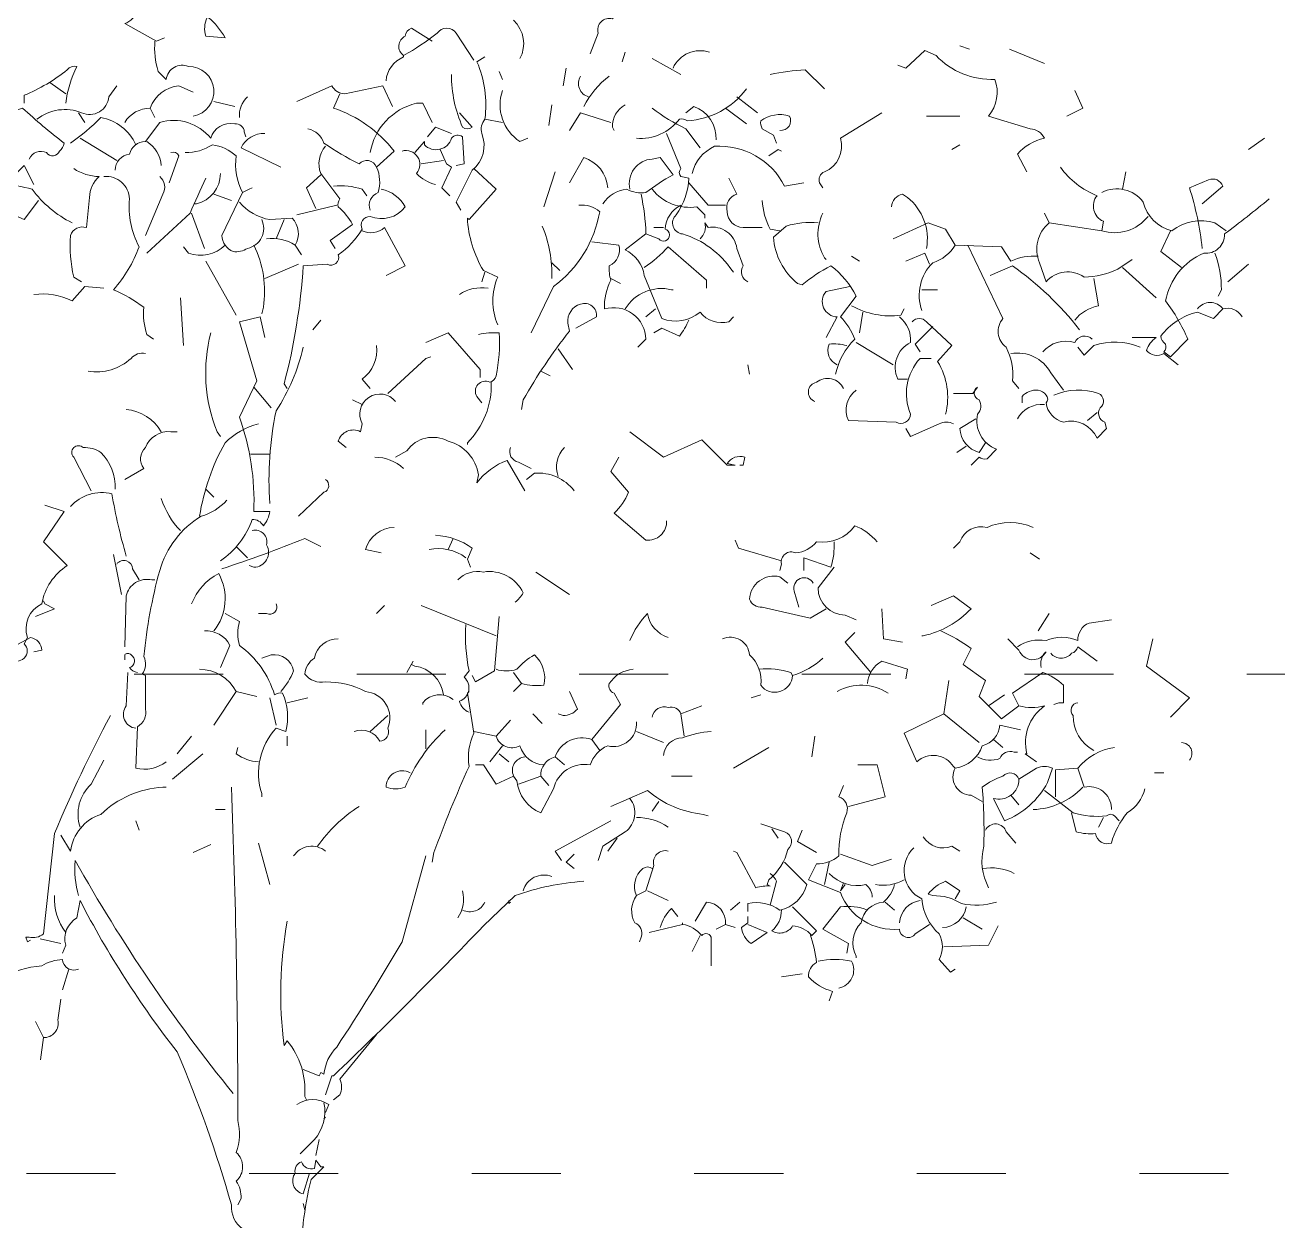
# Model space of a CAD drawing. Header units: millimetres. Extents: x 922141 to 965068, y 34629 to 256118.
# Drawn here: x 947166 to 949699, y 84381 to 86798 of the extents above; entities that cross this region are included whole.
import ezdxf

# ---------------------------------------------------------------- set-up
doc = ezdxf.new("R2010")
doc.units = ezdxf.units.MM
doc.linetypes.add('ACAD_ISO03W100', pattern=[30, 12, -18])
doc.layers.add('HATCH', color=8, linetype='Continuous', lineweight=5)
doc.layers.add('MCA__ LANDSCAPE', color=136, linetype='Continuous', lineweight=5)
doc.layers.add('MCA__ PISCINA ELEV.', color=91, linetype='Continuous')

# ---------------------------------------------------------------- blocks, each defined once
blk = doc.blocks.new('05')
at = {"layer": 'HATCH'}
for points in [[(618409, 365884.6), (618447.7, 365884.6, -0.162277), (618454.1, 365907.1, 0.265564), (618438, 365926.5), (618396.1, 365900.7, -0.544022), (618380, 365839.4), (618444.5, 365804), (618460.6, 365810.4)], [(618502.5, 365878.1, -0.186218), (618583, 365810.4), (618544.4, 365813.7, -0.438553), (618576.6, 365874.9, 0.177994), (618641.1, 365916.8)], [(619385.6, 365878.1), (619366.2, 365849.1, 0.577133), (619337.2, 365820.1), (619321.1, 365778.2)], [(618908.6, 365723.4, -0.290726), (618944, 365771.8), (618944, 365775, 0.044205), (619011.7, 365820.1, -0.511307), (619050.4, 365820.1), (619085.8, 365765.3)], [(618944, 365775, -0.585617), (618947.2, 365813.7, -0.343094), (618960.1, 365829.8), (619002, 365804)], [(619166.4, 365845.9, -0.338058), (619179.3, 365768.5)], [(618441.2, 365804, 0.099014), (618447.7, 365742.8), (618463.8, 365726.6, -0.5), (618508.9, 365752.4, -0.931549), (618518.6, 365652.5)], [(619488.7, 365749.2, -0.386597), (619562.8, 365781.4)], [(620204.2, 365539.7), (620184.9, 365575.2, -0.165543), (620239.7, 365607.4, 0.276978), (620210.7, 365626.7), (620126.9, 365652.5, 0.260544), (620139.7, 365726.6, -0.218338), (620020.5, 365775), (619997.9, 365784.7), (619959.3, 365749.2), (619943.1, 365755.6)], [(618260.7, 365678.3, -0.085083), (618283.3, 365752.4, 0.302765), (618264, 365746, -0.07106), (618176.9, 365694.4), (618176.9, 365678.3)], [(619108.4, 365771.8), (619092.3, 365762.1, -0.136307), (619108.4, 365646.1, 0.236053), (619101.9, 365617.1, -0.336868), (619082.6, 365542.9), (619050.4, 365478.5), (619060, 365462.4)], [(619056.8, 365659), (619082.6, 365630, -0.369919), (619063.3, 365630, -0.105927), (619040.7, 365736.3)], [(619317.9, 365691.2, -0.5), (619301.8, 365733.1)], [(619359.8, 365733.1, 0.113876), (619308.2, 365671.9)], [(619685.3, 365736.3, -0.044617), (619756.2, 365746), (619794.9, 365707.3)], [(618202.7, 365646.1, -0.268112), (618293, 365659, 0.520645), (618347.8, 365691.2), (618363.9, 365713.7)], [(618380, 365639.6, -0.252106), (618431.6, 365668.6, -0.289337), (618489.6, 365713.7), (618518.6, 365700.9)], [(618728.1, 365681.5), (618799, 365713.7, 0.276978), (618824.8, 365697.6), (618902.1, 365713.7), (618921.5, 365671.9)], [(619143.8, 365704.1, 0.345856), (619179.3, 365600.9), (619195.4, 365607.4)], [(619637, 365707.3, -0.223892), (619517.7, 365642.8, 0.236053), (619501.6, 365646.1, -0.255539), (619414.6, 365607.4)], [(618628.2, 365691.2, 0.226822), (618612.1, 365649.3)], [(618815.1, 365697.6), (618802.2, 365668.6, -0.147644), (618924.7, 365581.6), (618889.2, 365549.4, 0.544022), (618853.8, 365555.8, -0.033691), (618782.9, 365597.7, 0.265564), (618750.6, 365626.7)], [(618876.3, 365578.4, -0.299683), (618969.8, 365678.3), (618982.7, 365678.3), (619002, 365639.6)], [(618186.6, 365565.5, -0.4142), (618222.1, 365578.4, 0.618027), (618247.9, 365581.6, 0.236053), (618257.5, 365597.7, -0.025253), (618173.7, 365668.6), (618135.1, 365655.7)], [(619392, 365675.1, 0.284134), (619366.2, 365630), (619369.5, 365623.5)], [(619446.8, 365668.6, 0.05574), (619514.5, 365626.7), (619543.5, 365588.1)], [(619575.7, 365604.2, 0.331436), (619530.6, 365671.9), (619514.5, 365659)], [(619704.6, 365623.5, 0.618027), (619724, 365652.5, 0.236053), (619666, 365642.8, 0.162277), (619669.2, 365626.7), (619691.8, 365613.8), (619698.2, 365597.7)], [(619910.9, 365659), (619827.1, 365607.4, -0.386597), (619794.9, 365539.7, 0.4142), (619785.2, 365517.1), (619791.7, 365507.5)], [(618402.6, 365594.5, 0.245377), (618331.7, 365649.3, -0.04718), (618270.4, 365597.7)], [(618360.7, 365542.9, -0.38205), (618389.7, 365575.2, -0.343094), (618421.9, 365600.9), (618450.9, 365639.6, -0.305801), (618554, 365607.4, -0.395447), (618602.4, 365636.4, -0.45993), (618621.7, 365620.3), (618624.9, 365610.6)], [(618425.1, 365600.9, -0.236053), (618454.1, 365552.6)], [(618695.8, 365549.4), (618615.3, 365588.1, -0.300919), (618663.6, 365617.1)], [(618966.6, 365578.4), (618985.9, 365600.9), (618985.9, 365594.5, 0.572937), (619040.7, 365607.4, -0.4142), (619063.3, 365610.6), (619066.5, 365555.8), (619050.4, 365552.6)], [(619475.8, 365617.1), (619504.8, 365546.2, 0.4142), (619504.8, 365530), (619520.9, 365526.8, -0.142853), (619495.1, 365452.7, 0.651138), (619508, 365414, -0.176163), (619608, 365339.9), (619611.2, 365336.7)], [(618473.5, 365578.4, -0.4142), (618489.6, 365571.9), (618470.2, 365517.1)], [(618502.5, 365578.4, 0.147995), (618557.3, 365594.5, -0.141068), (618605.6, 365571.9, 0.162277), (618618.5, 365497.8)], [(618786.1, 365591.3, 0.278137), (618776.4, 365536.5), (618815.1, 365484.9, 0.236053), (618811.9, 365468.8, -0.082748), (618840.9, 365433.3), (618795.8, 365401.1), (618805.4, 365385)], [(619008.5, 365513.9, -0.135742), (618969.8, 365536.5, 0.752304), (618940.8, 365581.6)], [(619753, 365517.1), (619714.3, 365510.7, 0.299652), (619572.5, 365591.3, 0.226822), (619527.4, 365536.5)], [(619356.6, 365507.5, 0.305618), (619308.2, 365568.7), (619279.2, 365517.1)], [(619401.7, 365504.3, -0.469284), (619446.8, 365565.5), (619462.9, 365568.7), (619488.7, 365533.3, 0.045807), (619433.9, 365497.8, -0.162277), (619395.2, 365504.3, 0.236053), (619346.9, 365475.2)], [(618276.9, 365546.2, 0.139038), (618328.4, 365530, 0.218246), (618309.1, 365488.1), (618302.6, 365426.9, 0.4142), (618270.4, 365410.8, 0.076462), (618276.9, 365327), (618293, 365317.3)], [(618338.1, 365530, -0.437042), (618389.7, 365484.9, 0.14122), (618409, 365388.2, -0.094193), (618357.4, 365301.2, -0.062256), (618418.7, 365265.8, 0.109772), (618425.1, 365211), (618438, 365201.3)], [(618450.9, 365530, -0.368179), (618457.3, 365494.6), (618421.9, 365410.8)], [(618544.4, 365526.8, 0.00708), (618512.1, 365455.9), (618425.1, 365375.3)], [(618573.4, 365536.5, -0.355026), (618525, 365475.2), (618521.8, 365475.2)], [(618889.2, 365549.4, -0.182251), (618892.5, 365497.8, 0.4142), (618876.3, 365462.4)], [(619085.8, 365546.2), (619131, 365504.3), (619076.2, 365443), (619072.9, 365446.2, 0.119431), (619105.2, 365339.9), (619134.2, 365327, 0.200851), (619134.2, 365230.3)], [(619601.5, 365526.8), (619617.6, 365494.6, 0.4142), (619598.3, 365459.1, 0.399994), (619630.5, 365426.9), (619669.2, 365426.9)], [(620355.7, 365420.5), (620358.9, 365439.8, -0.5), (620346, 365491.4, -0.143997), (620271.9, 365549.4)], [(620558.7, 365475.2), (620600.6, 365510.7, 0.4142), (620571.6, 365523.6), (620532.9, 365507.5, -0.0504), (620558.7, 365385)], [(618273.6, 365436.6, -0.118393), (618193.1, 365504.3, 0.030823), (618131.8, 365517.1), (618070.6, 365491.4, 0.162277), (618051.3, 365436.6)], [(618657.2, 365443, -0.489075), (618628.2, 365385, -0.192581), (618599.2, 365378.6, -0.295303), (618576.6, 365410.8), (618618.5, 365497.8), (618631.4, 365504.3), (618637.8, 365507.5)], [(618898.9, 365504.3, -0.225677), (618947.2, 365468.8, -0.341064), (618876.3, 365449.5, 0.566177), (618860.2, 365423.7, -0.109283), (618811.9, 365372.1, -0.690201), (618789.3, 365352.8), (618741, 365349.6, -0.048447), (618702.3, 365111.1), (618708.7, 365101.4)], [(618802.2, 365510.7, -0.109772), (618860.2, 365504.3), (618869.9, 365491.4)], [(619446.8, 365504.3, 0.265564), (619537, 365468.8), (619553.2, 365452.7), (619553.2, 365446.2)], [(620355.7, 365497.8, -0.367462), (620439.5, 365478.5, 0.278564), (620497.5, 365420.5, -0.24559), (620584.5, 365436.6), (620607.1, 365420.5)], [(618206, 365481.7), (618176.9, 365443), (618125.4, 365465.6), (618106, 365449.5), (618096.4, 365455.9, -0.4142), (618073.8, 365426.9), (618054.5, 365320.5), (618038.4, 365310.9)], [(618612.1, 365478.5, 0.178345), (618673.3, 365443), (618718.4, 365446.2, -0.344315), (618724.9, 365391.5), (618737.7, 365372.1)], [(619424.2, 365494.6, -0.044205), (619433.9, 365414), (619392, 365381.8, -0.247559), (619430.7, 365330.2), (619466.1, 365243.2, 0.274033), (619543.5, 365256.1, 0.302765), (619601.5, 365236.7), (619611.2, 365246.4)], [(619669.2, 365481.7, 0.112991), (619685.3, 365423.7), (619704.6, 365420.5)], [(620001.2, 365385, 0.276672), (619962.5, 365488.1), (619952.8, 365494.6, 0.336868), (619930.3, 365468.8)], [(620694.1, 365484.9, -0.009521), (620603.9, 365414, -0.45993), (620562, 365375.3, 0.253036), (620484.6, 365278.6, -0.062256), (620529.7, 365201.3), (620494.3, 365165.8), (620481.4, 365175.5, 0.236053), (620484.6, 365191.6, -0.236053), (620474.9, 365207.7, -0.173203), (620549.1, 365256.1), (620581.3, 365243.2), (620600.6, 365262.5)], [(619298.5, 365472, -0.211075), (619340.4, 365459.1, -0.194443), (619247, 365307.7), (619201.9, 365214.2)], [(619504.8, 365472, 0.276978), (619472.6, 365423.7, -1.387421), (619459.7, 365404.3), (619433.9, 365414)], [(619791.7, 365455.9, 0.253922), (619794.9, 365365.7), (619798.1, 365362.4)], [(620239.7, 365455.9), (620249.3, 365436.6, 0.330292), (620230, 365356), (620242.9, 365317.3, -0.379913), (620320.2, 365327, 0.105927), (620387.9, 365343.1), (620416.9, 365362.4)], [(620449.2, 365449.5, -0.312363), (620355.7, 365420.5), (620249.3, 365436.6)], [(618860.2, 365420.5, 0.302765), (618905.3, 365426.9), (618947.2, 365349.6), (618908.6, 365330.2)], [(619224.4, 365430.1, -0.102539), (619243.8, 365323.8)], [(619543.5, 365404.3, 0.276978), (619553.2, 365436.6), (619559.6, 365426.9, -0.437134), (619617.6, 365385), (619630.5, 365349.6, 0.465973), (619640.2, 365317.3)], [(619782, 365436.6, 0.099014), (619717.5, 365430.1), (619691.8, 365407.6, 0.204086), (619740.1, 365314.1), (619749.8, 365310.9, -0.054871), (619807.8, 365349.6, -0.113876), (619859.3, 365288.3), (619827.1, 365246.4, -0.116058), (619856.1, 365201.3, 0.147995), (619817.4, 365130.4)], [(618666.8, 365404.3, -0.176163), (618724.9, 365391.5)], [(618583, 365391.5, -0.299759), (618508.9, 365375.3), (618499.2, 365388.2)], [(618641.1, 365391.5, -0.154129), (618660.4, 365265.8), (618657.2, 365252.9)], [(619324.3, 365397.9), (619379.1, 365391.5, -0.369919), (619359.8, 365349.6, 0.099014), (619363, 365320.5, 0.13028), (619350.1, 365262.5, -0.492157), (619433.9, 365201.3), (619417.8, 365185.2)], [(619430.7, 365346.3, 0.062256), (619479, 365388.2), (619556.4, 365320.5), (619556.4, 365304.4)], [(619991.5, 365259.3, -0.28566), (620014, 365356, 0.1866), (620059.2, 365391.5), (620152.6, 365388.2), (620172, 365359.2, -0.133911), (620226.8, 365368.9)], [(620085, 365391.5), (620155.9, 365243.2, 0.439896), (620162.3, 365185.2, -0.141937), (620175.2, 365117.5), (620188.1, 365101.4)], [(620584.5, 365375.3, -0.091797), (620597.4, 365301.2), (620591, 365288.3)], [(620130.1, 365330.2), (620175.2, 365349.6, -0.072571), (620310.6, 365220.6)], [(620339.6, 365323.8), (620349.2, 365269, 0.176727), (620300.9, 365240)], [(618196.3, 365291.5, -0.162277), (618273.6, 365278.6), (618299.4, 365307.7), (618338.1, 365304.4)], [(619114.8, 365304.4, 0.192581), (619056.8, 365291.5)], [(619392, 365262.5, -0.331299), (619485.5, 365301.2), (619488.7, 365301.2)], [(619846.5, 365307.7), (619798.1, 365298, 0.632828), (619820.7, 365246.4), (619798.1, 365204.5)], [(619292.1, 365223.9), (619334, 365246.4, 0.554245), (619301.8, 365272.2, 0.363327), (619276, 365233.5), (619279.2, 365217.4, 0.037247), (619185.7, 365078.8), (619182.5, 365059.5)], [(620549.1, 365262.5, -0.506302), (620600.6, 365262.5, -0.362045), (620639.3, 365246.4)], [(618663.6, 365204.5), (618654, 365246.4), (618612.1, 365236.7), (618647.5, 365117.5), (618612.1, 365043.4, -0.095917), (618641.1, 364853.2), (618673.3, 364853.2, -0.148804), (618660.4, 364824.2, 0.276978), (618637.8, 364837.1, -0.162277), (618573.4, 364753.3)], [(619849.7, 365269, 0.157104), (619949.6, 365249.6), (619956, 365262.5)], [(619946.4, 365246.4, -0.253922), (619968.9, 365194.8, 0.404556), (619943.1, 365120.7), (619962.5, 365120.7)], [(619520.9, 365240, -0.062256), (619501.6, 365207.7), (619466.1, 365223.9), (619450, 365214.2)], [(619972.2, 365236.7, -0.449051), (620001.2, 365236.7), (620052.7, 365188.4), (620023.7, 365156.2, -0.203598), (620039.8, 365049.8)], [(618554, 365214.2, 0.160629), (618566.9, 365014.4), (618573.4, 365004.7)], [(619095.5, 365211, -0.07106), (619137.4, 365214.2, -0.06636), (619131, 365127.2, -0.265564), (619118.1, 365114.3, 0.763794), (619092.3, 365085.3), (619101.9, 365072.4)], [(620336.3, 365201.3, 0.526016), (620300.9, 365194.8, 0.302765), (620236.4, 365175.5)], [(620433, 365185.2, 0.183044), (620339.6, 365188.4), (620320.2, 365169.1), (620307.3, 365185.2)], [(620416.9, 365204.5), (620465.3, 365204.5, 0.162277), (620445.9, 365178.7, 0.368179), (620481.4, 365172.3), (620510.4, 365149.7)], [(618305.9, 365136.8, 0.234924), (618392.9, 365162.6, -0.276978), (618421.9, 365172.3)], [(618741, 365185.2, -0.088547), (618686.2, 365056.3, 0.068634), (618673.3, 364869.3)], [(618889.2, 365188.4, -0.270905), (618860.2, 365120.7), (618876.3, 365101.4)], [(619840, 365188.4, 0.082748), (619804.6, 365191.6, 0.4142), (619820.7, 365149.7)], [(620172, 365172.3, -0.319839), (620252.6, 365133.6), (620278.3, 365098.2)], [(620010.8, 365162.6), (619988.3, 365162.6, 0.29216), (619968.9, 365049.8, -0.566177), (619939.9, 365033.7), (619843.2, 365036.9, -0.362045), (619859.3, 365098.2)], [(619833.6, 365101.4, 0.486771), (619778.8, 365114.3, 0.763794), (619775.5, 365075.6)], [(619121.3, 365114.3, -0.206207), (619072.9, 364991.8), (619072.9, 364988.6)], [(620091.4, 364946.7), (620107.5, 364962.8, 0.236053), (620123.6, 364959.6), (620143, 364978.9, -0.37204), (620104.3, 365049.8, 0.343094), (620107.5, 365078.8, -0.618027), (620104.3, 365104.6), (620094.6, 365091.7), (620055.9, 365091.7)], [(620259, 365088.5, -0.186783), (620349.2, 365091.7, -0.561981), (620352.5, 365062.7, 0.49527), (620362.1, 365033.7), (620365.4, 365020.8), (620346, 365001.5, 0.366302), (620278.3, 365033.7, -0.313339), (620242.9, 365072.4, 0.4142), (620242.9, 365088.5, 0.236053), (620226.8, 365098.2, 0.243835), (620194.5, 365085.3), (620194.5, 365072.4)], [(618927.9, 365075.6, 0.904037), (618860.2, 365030.5), (618857, 365014.4, 0.468369), (618811.9, 364995), (618828, 364982.1)], [(620239.7, 365069.2, 0.302765), (620184.9, 365040.1)], [(618454.1, 365014.4, 0.236053), (618383.2, 365059.5)], [(618531.5, 364843.5, -0.090622), (618583, 364991.8, -0.133911), (618650.7, 365030.5)], [(620055.9, 365030.5, 0.224854), (620026.9, 365030.5), (619968.9, 365004.7), (619959.3, 365020.8)], [(620101.1, 365040.1), (620068.8, 365020.8, 0.326782), (620107.5, 364972.5), (620120.4, 364991.8)], [(618380, 364917.7), (618418.7, 364940.2, -0.388977), (618421.9, 364982.1, -0.333328), (618473.5, 365014.4), (618486.4, 365014.4)], [(619189, 364895.1), (619153.5, 364956.3, 0.143997), (619092.3, 364911.2), (619095.5, 364927.3, 0.297897), (619034.3, 364995, 0.38205), (618950.5, 364975.7), (618927.9, 364962.8)], [(619401.7, 365014.4), (619469.4, 364962.8), (619546.7, 364998.2), (619598.3, 364946.7), (619614.4, 364946.7), (619598.3, 364949.9, -0.350769), (619633.7, 364962.8), (619630.5, 364946.7), (619624.1, 364946.7)], [(618360.7, 364898.3, 0.207123), (618331.7, 364972.5, 0.162277), (618296.2, 364982.1, 1), (618276.9, 364962.8), (618312.3, 364895.1)], [(619160, 364982.1, 0.480621), (619176.1, 364953.1), (619201.9, 364940.2)], [(619256.6, 364924.1, -0.302765), (619269.5, 364982.1)], [(618886, 364962.8, -0.182587), (618944, 364940.2)], [(619475.8, 364833.9, -0.45993), (619433.9, 364795.2), (619369.5, 364850, 0.123093), (619398.5, 364891.9), (619363, 364933.8), (619379.1, 364962.8)], [(618786.1, 364917.7, -0.618027), (618782.9, 364891.9), (618731.3, 364843.5)], [(619288.9, 364895.1, 0.250473), (619208.3, 364930.6), (619192.2, 364917.7)], [(618383.2, 364763, -0.029968), (618354.2, 364888.7, 0.283035), (618270.4, 364862.9)], [(618218.8, 364866.1), (618257.5, 364853.2), (618215.6, 364792), (618264, 364743.6, 0.212204), (618212.4, 364666.3, 0.383728), (618183.4, 364598.6), (618176.9, 364585.7, -1), (618147.9, 364556.7), (618131.8, 364521.2)], [(618463.8, 364347.2, -0.236053), (618402.6, 364334.3), (618405.8, 364418.1, 0.333328), (618421.9, 364453.6), (618421.9, 364521.2), (618415.5, 364524.5, 0.2798), (618418.7, 364559.9, -0.042465), (618450.9, 364734, -0.189301), (618534.7, 364843.5, 0.146225), (618586.3, 364875.8)], [(618492.8, 364814.5, -0.117737), (618454.1, 364879)], [(618637.8, 364814.5, -0.577133), (618666.8, 364785.5, -0.580322), (618641.1, 364740.4), (618631.4, 364743.6)], [(618924.7, 364821, 0.326447), (618866.7, 364775.9), (618898.9, 364769.4)], [(619901.2, 364792, 0.128281), (619856.1, 364824.2, -0.287735), (619778.8, 364792, -0.211273), (619736.9, 364769.4, 0.618027), (619707.9, 364746.9), (619704.6, 364734)], [(620217.1, 364821, 0.20903), (620123.6, 364821, 0.383728), (620068.8, 364792), (620055.9, 364779.1)], [(618576.6, 364737.2, 0.016953), (618744.2, 364798.4), (618776.4, 364782.3)], [(619008.5, 364804.9, -0.142853), (619082.6, 364779.1), (619072.9, 364756.5), (619079.4, 364740.4)], [(619814.2, 364792, -0.099014), (619807.8, 364740.4), (619753, 364759.7), (619753, 364734)], [(619069.7, 364759.7, 0.216599), (618995.6, 364775.9)], [(618363.9, 364746.9, -0.697281), (618396.1, 364737.2), (618409, 364714.6)], [(619814.2, 364740.4), (619782, 364698.5, 0.411758), (619836.8, 364643.7), (619859.3, 364634)], [(618380, 364579.3), (618383.2, 364682.4, -0.422256), (618434.8, 364714.6), (618441.2, 364714.6)], [(618515.4, 364666.3, -0.1866), (618570.2, 364727.5, -0.300629), (618560.5, 364611.5)], [(619169.6, 364669.5, 0.099014), (619185.7, 364688.8, 0.333328), (619105.2, 364730.7, 0.259125), (619053.6, 364714.6)], [(619798.1, 364656.6), (619765.9, 364637.3), (619669.2, 364659.8, -0.343094), (619643.4, 364675.9, -0.469284), (619704.6, 364721.1), (619720.8, 364708.2)], [(619772.3, 364708.2, 0.900253), (619733.7, 364692.1), (619743.3, 364659.8)], [(618686.2, 364666.3, -0.720749), (618666.8, 364646.9), (618650.7, 364646.9)], [(620010.8, 364663.1), (620055.9, 364682.4), (620091.4, 364656.6, -0.151367), (619994.7, 364601.8), (619991.5, 364601.8)], [(618583, 364646.9), (618612.1, 364630.8, 0.133911), (618612.1, 364582.5, -0.162277), (618683, 364482.6, -0.236053), (618699.1, 364485.8, -0.173203), (618705.5, 364408.4), (618686.2, 364414.9, 0.271317), (618657.2, 364282.7), (618657.2, 364276.3)], [(619479, 364598.6, -0.283386), (619437.1, 364646.9, 0.099014), (619401.7, 364592.2)], [(619069.7, 364624.4, 0.06636), (619076.2, 364530.9), (619066.5, 364518, -0.580322), (619056.8, 364469.7, 0.236053), (619076.2, 364447.1)], [(620184.9, 364579.3, -0.192581), (620242.9, 364592.2, -0.201935), (620307.3, 364592.2, -0.319077), (620329.9, 364627.6), (620375, 364634)], [(618154.4, 364579.3), (618189.8, 364598.6, -0.336868), (618212.4, 364572.8), (618196.3, 364569.6)], [(618573.4, 364537.4), (618592.7, 364582.5, 0.300995), (618541.1, 364611.5)], [(618811.9, 364595.4, 0.373596), (618763.5, 364556.7, 0.228745), (618744.2, 364524.5, 0.282349), (618786.1, 364508.4, -0.126846), (618866.7, 364489, -0.514618), (618911.8, 364414.9, -0.566177), (618895.7, 364389.1, 0.369919), (618844.1, 364408.4)], [(619588.6, 364595.4, -0.520645), (619643.4, 364563.1, -0.24913), (619666, 364501.9, 0.697281), (619730.4, 364521.2, 0.108856), (619791.7, 364556.7)], [(620030.2, 364611.5, -0.062256), (620091.4, 364576), (620075.3, 364543.8), (620120.4, 364511.6), (620107.5, 364479.3), (620152.6, 364434.2), (620188.1, 364460), (620175.2, 364485.8), (620236.4, 364527.7, -0.105927), (620278.3, 364501.9), (620278.3, 364466.5), (620268.7, 364466.5), (620259, 364463.2)], [(620233.2, 364537.4, -0.276978), (620242.9, 364569.6, -0.64563), (620188.1, 364572.8), (620165.5, 364595.4)], [(618405.8, 364527.7, -0.236053), (618389.7, 364537.4, 0.659393), (618392.9, 364563.1, 0.5), (618380, 364563.1), (618380, 364553.5)], [(618695.8, 364489, 0.078461), (618721.6, 364530.9, 0.403961), (618676.5, 364563.1), (618657.2, 364556.7)], [(619131, 364534.1, 0.162277), (619172.9, 364534.1, -0.082748), (619208.3, 364563.1, -0.276978), (619227.6, 364501.9, -0.082748), (619182.5, 364505.1), (619166.4, 364489)], [(620252.6, 364566.4, 0.482544), (620294.4, 364566.4, 0.265564), (620307.3, 364579.3), (620346, 364550.3)], [(619024.6, 364482.6, 0.337067), (618966.6, 364540.6), (618960.1, 364543.8), (618963.4, 364550.3), (618950.5, 364527.7)], [(619959.3, 364514.8), (619962.5, 364534.1), (619910.9, 364550.3, 0.259125), (619881.9, 364505.1)], [(618402.6, 364414.9, -0.586716), (618383.2, 364460), (618386.4, 364527.7)], [(618531.5, 364534.1, -0.276978), (618605.6, 364489), (618647.5, 364479.3)], [(619408.1, 364534.1, 0.236053), (619359.8, 364505.1, 0.4142), (619369.5, 364485.8), (619382.3, 364463.2), (619324.3, 364392.3, 0.4142), (619250.2, 364356.9, 0.34938), (619221.2, 364318.2), (619176.1, 364302.1)], [(619662.7, 364534.1, -0.099014), (619727.2, 364527.7), (619730.4, 364521.2)], [(620046.3, 364511.6), (620036.6, 364443.9), (619956, 364405.2), (619981.8, 364347.2, -0.468842), (620055.9, 364337.5), (620059.2, 364334.3)], [(619076.2, 364489), (619072.9, 364485.8), (619085.8, 364405.2, 0.146759), (619076.2, 364337.5, 0.01886), (619005.3, 364163.5), (619002, 364144.2)], [(619279.2, 364489), (619295.3, 364453.6, -0.226822), (619266.3, 364440.7), (619256.6, 364443.9)], [(619820.7, 364489, -0.283676), (619923.8, 364485.8)], [(619043.9, 364472.9, 0.4142), (618982.7, 364466.5), (618982.7, 364463.2)], [(620307.3, 364466.5, 0.630219), (620297.7, 364440.7, 0.276978), (620339.6, 364369.8)], [(618351, 364440.7, 0.022705), (618238.2, 364202.2), (618215.6, 363999.1, -0.236053), (618186.6, 363992.7), (618180.2, 363992.7), (618183.4, 363983), (618189.8, 363986.2)], [(619446.8, 364437.4, -0.475967), (619479, 364456.8, -0.4142), (619504.8, 364443.9), (619546.7, 364460)], [(620188.1, 364460, 0.126938), (620239.7, 364460, 0.310577), (620204.2, 364363.3), (620201, 364363.3), (620223.5, 364347.2)], [(618956.9, 364324.6, 0.588394), (618908.6, 364295.6, 0.17128), (618947.2, 364295.6, -0.108414), (619027.8, 364411.7)], [(619414.6, 364427.8, -0.519073), (619356.6, 364379.4, 0.215332), (619321.1, 364340.8, 0.400833), (619247, 364292.4), (619221.2, 364244.1, -0.274765), (619172.9, 364308.5), (619166.4, 364318.2)], [(620191.3, 364411.7), (620149.4, 364421.3, -0.327744), (620114, 364379.4, -0.281357), (620059.2, 364334.3, 0.566177), (620091.4, 364279.5), (620114, 364266.6)], [(619131, 364398.8, 0.468369), (619179.3, 364379.4, 0.32309), (619227.6, 364340.8)], [(619469.4, 364360.1, -0.392273), (619508, 364395.5, -0.078461), (619566.1, 364408.4)], [(620516.8, 364385.9, -0.630219), (620532.9, 364350.4)], [(618650.7, 364347.2, -0.15036), (618605.6, 364363.3), (618608.8, 364376.2)], [(620104.3, 364356.9, 0.207977), (620149.4, 364353.7, -0.4142), (620178.4, 364366.5), (620184.9, 364366.5)], [(620381.5, 364376.2, 0.184021), (620307.3, 364334.3), (620262.2, 364331.1), (620262.2, 364276.3)], [(618289.8, 364215.1, -0.294647), (618312.3, 364302.1), (618338.1, 364350.4)], [(619189, 364356.9, 0.514618), (619166.4, 364318.2), (619131, 364302.1), (619105.2, 364340.8), (619089.1, 364340.8)], [(620188.1, 364311.8, -0.5), (620136.5, 364273.1), (620159.1, 364228, 0.179703), (620246.1, 364305.3), (620255.8, 364334.3, 0.199997), (620223.5, 364334.3), (620188.1, 364311.8)], [(620307.3, 364334.3), (620320.2, 364295.6, -0.477875), (620375, 364253.7), (620375, 364250.5)], [(620188.1, 364311.8, 0.582718), (620155.9, 364318.2, 0.091797), (620114, 364295.6, -0.026291), (620117.2, 364176.4, 0.189865), (620126.9, 364092.6)], [(618251.1, 364198.9), (618270.4, 364166.7, -0.287735), (618331.7, 364240.8, -0.179001), (618457.3, 364295.6), (618463.8, 364295.6)], [(618595.9, 364295.6, -0.009644), (618608.8, 363622, -0.146271), (618605.6, 363557.6, -0.444443), (618605.6, 363499.6, -0.162277), (618615.3, 363464.1), (618608.8, 363451.2)], [(619363, 364257), (619437.1, 364289.2, 0.151779), (619549.9, 364240.8), (619559.6, 364237.6)], [(619833.6, 364298.9), (619823.9, 364276.3, -0.4142), (619840, 364244.1, 0.101105), (619823.9, 364157, -0.190887), (619778.8, 364140.9), (619762.7, 364108.7), (619827.1, 364082.9, 0.338379), (619946.4, 364008.8, 0.697281), (619978.6, 363999.1), (620007.6, 364018.5)], [(620317, 364295.6, -0.197067), (620217.1, 364250.5)], [(620239.7, 364289.2), (620297.7, 364244.1, 0.099014), (620365.4, 364237.6, -0.4142), (620381.5, 364237.6), (620391.1, 364228)], [(620294.4, 364244.1), (620304.1, 364205.4, 0.099014), (620342.8, 364202.2, 0.468369), (620375, 364182.8, -0.104111), (620407.3, 364244.1, 0.192581), (620442.7, 364292.4)], [(619401.7, 364273.1, -0.417374), (619392, 364205.4), (619346.9, 364176.4), (619337.2, 364147.4)], [(618770, 364176.4, -0.097198), (618853.8, 364257)], [(619414.6, 364234.4, -0.159302), (619479, 364215.1)], [(619666, 364221.5), (619714.3, 364205.4, -0.588394), (619720.8, 364169.9, -0.174805), (619682.1, 364108.7), (619678.9, 364099), (619685.3, 364095.8, 0.099014), (619656.3, 364092.6), (619617.6, 364163.5), (619611.2, 364166.7)], [(620120.4, 364208.6, -0.690201), (620162.3, 364205.4), (620181.6, 364182.8)], [(619994.7, 364195.7, 0.369919), (620052.7, 364176.4), (620068.8, 364166.7)], [(618786.1, 364166.7, 0.436066), (618721.6, 364157)], [(618741, 363725.2), (618773.2, 363712.3), (618776.4, 363718.7), (618782.9, 363715.5, -0.173203), (618808.7, 363770.3, 0.013519), (618940.8, 363983), (618989.1, 364157)], [(619479, 364166.7, 0.577133), (619450, 364137.7), (619433.9, 364086.1), (619414.6, 364076.5)], [(619975.4, 364173.2, 0.521271), (619991.5, 364070, 0.183273), (620026.9, 363999.1, -0.253723), (620026.9, 363947.6), (620049.5, 363921.8), (620059.2, 363928.2)], [(618286.5, 364076.5, -0.090164), (618280.1, 364147.4, 0.042252), (618599.2, 363676.8)], [(619446.8, 364131.3, 0.333328), (619427.5, 364131.3, 0.326645), (619414.6, 364076.5, 0.291199), (619411.4, 364021.7, -0.4142), (619424.2, 363992.7), (619421, 363983)], [(619714.3, 364144.2), (619759.4, 364099, -0.290024), (619704.6, 364047.5, 0.212204), (619640.2, 364060.4), (619640.2, 364044.2)], [(620114, 364131.3, -0.162277), (620178.4, 364121.6)], [(619185.7, 364086.1, -0.449051), (619243.8, 364115.1)], [(619685.3, 364121.6, -0.099014), (619698.2, 364105.5), (619685.3, 364057.1)], [(619804.6, 364121.6, 0.27034), (619878.7, 364099, -0.201935), (619891.6, 364073.3)], [(619956, 364108.7, -0.18132), (619898, 364099)], [(618786.1, 363673.6), (618799, 363712.3), (618802.2, 363712.3, 0.010666), (619105.2, 364015.2), (619169.6, 364076.5, -0.071503), (619308.2, 364105.5)], [(619063.3, 364086.1, -0.205246), (619053.6, 364031.4)], [(619936.7, 364099, -0.158417), (619914.1, 364063.6, 0.349014), (619869, 364021.7, 0.333328), (619859.3, 363954), (619859.3, 363950.8)], [(620143, 364063.6, -0.132416), (620072.1, 364060.4, 0.15036), (620014, 364076.5), (620004.4, 364079.7, -0.133911), (620039.8, 364105.5), (620068.8, 364086.1), (620059.2, 364070)], [(618260.7, 364002.3, -0.184647), (618238.2, 364076.5)], [(618589.5, 362487.5, -0.024979), (618592.7, 362626.1, -0.024628), (618612.1, 363167.6, -0.055954), (618618.5, 363402.9, -0.256195), (618595.9, 363451.2, 0.031647), (618486.4, 363760.6, -0.047455), (618289.8, 364066.8), (618283.3, 364031.4, 0.343094), (618260.7, 363976.6), (618254.3, 363960.4)], [(619063.3, 364047.5, 0.427887), (619108.4, 364063.6)], [(619533.8, 364024.9), (619556.4, 364063.6, -0.4142), (619595.1, 364018.5), (619614.4, 364012)], [(619988.3, 364066.8, 0.349014), (619946.4, 364021.7)], [(619462.9, 364012, -0.135742), (619485.5, 364050.7), (619498.4, 364034.6)], [(619640.2, 364018.5), (619678.9, 364002.3), (619646.6, 363979.8, -0.228745), (619627.3, 364012), (619640.2, 364021.7), (619640.2, 364034.6)], [(619730.4, 364053.9), (619778.8, 364005.6), (619769.1, 363995.9, 0.21463), (619730.4, 364015.2, -0.422256), (619688.5, 364005.6, 0.231552), (619707.9, 364047.5)], [(619840, 363960.4), (619843.2, 363979.8), (619791.7, 364008.8), (619827.1, 364053.9, -0.123093), (619881.9, 364047.5)], [(620081.7, 364053.9, -0.354019), (620033.4, 364012)], [(618708.7, 364024.9, 0.07756), (618702.3, 363773.5), (618708.7, 363783.2, -0.190369), (618744.2, 363670.4), (618747.4, 363663.9)], [(619440.4, 364002.3), (619508, 364018.5), (619508, 364021.7), (619508, 364018.5, -0.188675), (619546.7, 363995.9, -0.704712), (619566.1, 363989.5), (619566.1, 363934.7)], [(619765.9, 363999.1, -0.049255), (619778.8, 363941.1, 0.302765), (619762.7, 363912.1, 0.13913), (619811, 363883.1), (619804.6, 363863.8)], [(618128.6, 363908.9, -0.115112), (618212.4, 363934.7, -0.120438), (618254.3, 363947.6, 0.535172), (618286.5, 363928.2)], [(619782, 363944.3, -0.097198), (619849.7, 363944.3, -0.5), (619823.9, 363889.5)], [(618209.5, 363744.8), (618215.6, 363789.6, 0.5), (618244.6, 363825.1), (618251.1, 363867)], [(618889.2, 363796.1), (618815.1, 363705.8, -0.207977), (618815.1, 363673.6), (618802.2, 363663.9)], [(618728.1, 363654.3, -0.311386), (618792.5, 363654.3), (618786.1, 363638.1)], [(618782.9, 363657.5, -0.236053), (618763.5, 363583.4), (618734.5, 363554.4)], [(618753.9, 363515.7), (618741, 363473.8, -0.54657), (618724.9, 363515.7, -0.4142), (618737.7, 363538.2, 0.4142), (618763.5, 363525.3), (618766.8, 363541.5), (618776.4, 363528.6), (618782.9, 363528.6), (618757.1, 363502.8, 0.069946), (618737.7, 363325.5, -0.038391), (618724.9, 363280.4, -0.259125), (618741, 363215.9)]]:
    blk.add_lwpolyline(points, format="xyb", dxfattribs=at)
for points in [[(619392, 365781.4), (619385.6, 365762.1)], [(620068.8, 365794.3), (620088.2, 365787.9)], [(620168.8, 365787.9), (620239.7, 365758.9)], [(619504.8, 365736.3), (619446.8, 365768.5)], [(619137.4, 365742.8), (619143.8, 365726.6)], [(619272.8, 365749.2), (619266.3, 365713.7)], [(618228.5, 365720.2), (618260.7, 365697.6)], [(620300.9, 365704.1), (620317, 365668.6), (620284.8, 365652.5)], [(618560.5, 365681.5), (618602.4, 365671.9)], [(619617.6, 365691.2), (619659.5, 365659)], [(618286.5, 365659), (618299.4, 365639.6)], [(618431.6, 365668.6), (618441.2, 365649.3)], [(619243.8, 365675.1), (619237.3, 365633.2)], [(619363, 365639.6), (619301.8, 365659), (619279.2, 365623.5)], [(619595.1, 365668.6), (619637, 365636.4)], [(620001.2, 365652.5), (620068.8, 365652.5)], [(619040.7, 365617.1), (619008.5, 365630), (618992.4, 365610.6)], [(619108.4, 365646.1), (619143.8, 365639.6)], [(618289.8, 365607.4), (618363.9, 365562.3)], [(620684.4, 365607.4), (620652.2, 365584.8)], [(619018.1, 365584.8), (619031, 365555.8), (619040.7, 365549.4), (619021.4, 365507.5), (619037.5, 365491.4)], [(619707.9, 365581.6), (619701.4, 365584.8), (619682.1, 365571.9)], [(620068.8, 365594.5), (620052.7, 365584.8)], [(618141.5, 365517.1), (618176.9, 365552.6), (618196.3, 365513.9)], [(619024.6, 365562.3), (618979.5, 365555.8)], [(618776.4, 365533.3), (618747.4, 365507.5), (618766.8, 365465.6)], [(619250.2, 365539.7), (619227.6, 365468.8)], [(620397.6, 365504.3), (620404, 365539.7)], [(619520.9, 365517.1), (619559.6, 365472), (619595.1, 365472)], [(618560.5, 365494.6), (618595.9, 365481.7)], [(618515.4, 365455.9), (618541.1, 365385)], [(618808.7, 365472), (618728.1, 365452.7)], [(618702.3, 365443), (618686.2, 365404.3)], [(619469.4, 365426.9), (619450, 365426.9)], [(619933.5, 365404.3), (620004.4, 365436.6), (620039.8, 365423.7), (620059.2, 365391.5)], [(620494.3, 365420.5), (620474.9, 365378.6), (620516.8, 365346.3)], [(620007.6, 365352.8), (619997.9, 365375.3), (619959.3, 365359.2)], [(618544.4, 365359.2), (618605.6, 365249.6)], [(618663.6, 365323.8), (618731.3, 365352.8)], [(619243.8, 365356), (619259.9, 365339.9)], [(619849.7, 365368.9), (619865.8, 365359.2)], [(620652.2, 365352.8), (620610.3, 365317.3)], [(619108.4, 365336.7), (619101.9, 365317.3)], [(619363, 365323.8), (619382.3, 365314.1)], [(620397.6, 365346.3), (620465.3, 365285.1)], [(619991.5, 365301.2), (620023.7, 365301.2)], [(618492.8, 365285.1), (618499.2, 365188.4)], [(619453.3, 365262.5), (619433.9, 365246.4)], [(619872.2, 365256.1), (619865.8, 365214.2)], [(618776.4, 365240), (618760.3, 365220.6)], [(620014, 365227.1), (619978.6, 365191.6), (619988.3, 365175.5)], [(618989.1, 365194.8), (619034.3, 365214.2), (619098.7, 365140.1), (619098.7, 365123.9)], [(619256.6, 365182), (619285.7, 365140.1)], [(619933.5, 365149.7), (619859.3, 365194.8)], [(618911.8, 365091.7), (618989.1, 365162.6), (618998.8, 365165.8)], [(619640.2, 365149.7), (619643.4, 365130.4)], [(619221.2, 365136.8), (619240.5, 365127.2)], [(618641.1, 365104.6), (618676.5, 365062.7)], [(618860.2, 365069.2), (618840.9, 365078.8)], [(620346, 365053), (620326.7, 365036.9)], [(618634.6, 364969.2), (618673.3, 364969.2)], [(620081.7, 364985.4), (620062.4, 364972.5)], [(618544.4, 364898.3), (618560.5, 364882.2)], [(619043.9, 364798.4), (619034.3, 364775.9)], [(619707.9, 364753.3), (619620.8, 364779.1), (619614.4, 364795.2)], [(618357.4, 364766.2), (618373.6, 364685.6)], [(618605.6, 364782.3), (618628.2, 364759.7)], [(620210.7, 364769.4), (620230, 364756.5)], [(619211.5, 364730.7), (619279.2, 364685.6)], [(618215.6, 364672.7), (618218.8, 364666.3), (618238.2, 364656.6), (618199.5, 364640.5)], [(618905.3, 364663.1), (618889.2, 364646.9)], [(618979.5, 364663.1), (619131, 364601.8)], [(619137.4, 364640.5), (619127.7, 364530.9), (619089.1, 364508.4), (619082.6, 364521.2)], [(619910.9, 364656.6), (619914.1, 364595.4), (619952.8, 364588.9)], [(620249.3, 364646.9), (620226.8, 364611.5)], [(619888.4, 364527.7), (619836.8, 364588.9), (619856.1, 364608.3)], [(620458.8, 364595.4), (620445.9, 364540.6), (620532.9, 364476.1), (620494.3, 364437.4)], [(619166.4, 364527.7), (619182.5, 364505.1)], [(618605.6, 364489), (618560.5, 364421.3)], [(618673.3, 364476.1), (618686.2, 364421.3)], [(618708.7, 364466.5), (618750.6, 364476.1)], [(619666, 364482.6), (619646.6, 364476.1)], [(620126.9, 364460), (620159.1, 364482.6)], [(618911.8, 364440.7), (618876.3, 364408.4)], [(619205.1, 364443.9), (619224.4, 364424.6)], [(619504.8, 364443.9), (619511.3, 364398.8)], [(620036.6, 364443.9), (620107.5, 364385.9)], [(618989.1, 364373), (618989.1, 364411.7)], [(619085.8, 364408.4), (619131, 364398.8), (619160, 364431)], [(618515.4, 364398.8), (618486.4, 364363.3)], [(618708.7, 364398.8), (618708.7, 364379.4)], [(619324.3, 364392.3), (619340.4, 364369.8)], [(619414.6, 364408.4), (619469.4, 364385.9)], [(619775.5, 364398.8), (619769.1, 364356.9)], [(620136.5, 364392.3), (620155.9, 364376.2)], [(618537.9, 364363.3), (618476.7, 364311.8)], [(619143.8, 364379.4), (619118.1, 364347.2)], [(619137.4, 364363.3), (619156.7, 364347.2)], [(619682.1, 364376.2), (619611.2, 364334.3)], [(619250.2, 364356.9), (619269.5, 364340.8)], [(619843.2, 364257), (619917.4, 364276.3), (619901.2, 364340.8), (619862.6, 364340.8)], [(619221.2, 364318.2), (619237.3, 364298.9)], [(619485.5, 364318.2), (619527.4, 364318.2)], [(620462, 364324.6), (620481.4, 364324.6)], [(619459.7, 364266.6), (619446.8, 364247.3)], [(620172, 364279.5), (620188.1, 364260.2)], [(618563.7, 364250.5), (618583, 364250.5)], [(620358.9, 364234.4), (620349.2, 364215.1)], [(618402.6, 364228), (618409, 364208.6)], [(619363, 364228), (619250.2, 364166.7), (619263.1, 364147.4)], [(619688.5, 364211.8), (619701.4, 364192.5)], [(619749.8, 364208.6), (619740.1, 364186.1), (619778.8, 364163.5)], [(618650.7, 364182.8), (618673.3, 364099)], [(619375.9, 364192.5), (619356.6, 364166.7)], [(618554, 364179.6), (618518.6, 364163.5)], [(619288.9, 364160.3), (619272.8, 364144.2), (619288.9, 364131.3)], [(619827.1, 364160.3), (619891.6, 364137.7), (619930.3, 364150.6)], [(619804.6, 364144.2), (619794.9, 364099)], [(619437.1, 364086.1), (619479, 364066.8)], [(619836.8, 364099), (619827.1, 364086.1), (619833.6, 364102.3)], [(619156.7, 364066.8), (619156.7, 364060.4), (619160, 364063.6), (619156.7, 364060.4)], [(619624.1, 364063.6), (619604.7, 364047.5)], [(619917.4, 364063.6), (619936.7, 364047.5)], [(620075.3, 364031.4), (620114, 364008.8)], [(619595.1, 364018.5), (619575.7, 364008.8)], [(620036.6, 363973.3), (620126.9, 363976.6), (620146.2, 364015.2)], [(618209.2, 363989.5), (618251.1, 363979.8)], [(619543.5, 363995.9), (619527.4, 363963.7)], [(618267.2, 363928.2), (618254.3, 363886.3)], [(619707.9, 363912.1), (619749.8, 363918.5)], [(618215.6, 363789.6), (618199.5, 363821.9)], [(618782.9, 363625.3), (618786.1, 363628.5), (618782.9, 363625.3)], [(618773.2, 363583.4), (618766.8, 363551.1)], [(618744.2, 363441.5), (618741, 363454.4)]]:
    blk.add_lwpolyline(points, dxfattribs=at)

msp = doc.modelspace()

# ---------------------------------------------------------------- linework, layer by layer
at = {"layer": 'MCA__ LANDSCAPE', "linetype": 'ACAD_ISO03W100', "ltscale": 15}
for p, q in [((938836.25, 85486.06), (954272.75, 85486.06)), ((939518.84, 84476.86), (954272.75, 84476.86))]:
    msp.add_line(p, q, dxfattribs=at)

# ---------------------------------------------------------------- block references
at = {"layer": 'MCA__ PISCINA ELEV.'}
msp.add_blockref('05', (328987.08, -279038.22), dxfattribs=at)

doc.saveas('drawing.dxf')
